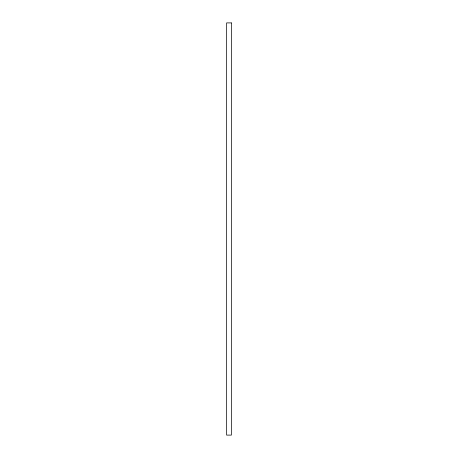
<?xml version="1.0" encoding="UTF-8"?>
<svg xmlns="http://www.w3.org/2000/svg" width="458" height="458" viewBox="0 0 458 458"><rect width="100%" height="100%" fill="white"/><g stroke="black" fill="none" stroke-linecap="round" stroke-linejoin="round"><path stroke-width="0.69" d="M231.387 22.9L226.613 22.9L226.613 435.1L231.387 435.1L231.387 22.9"/></g></svg>
